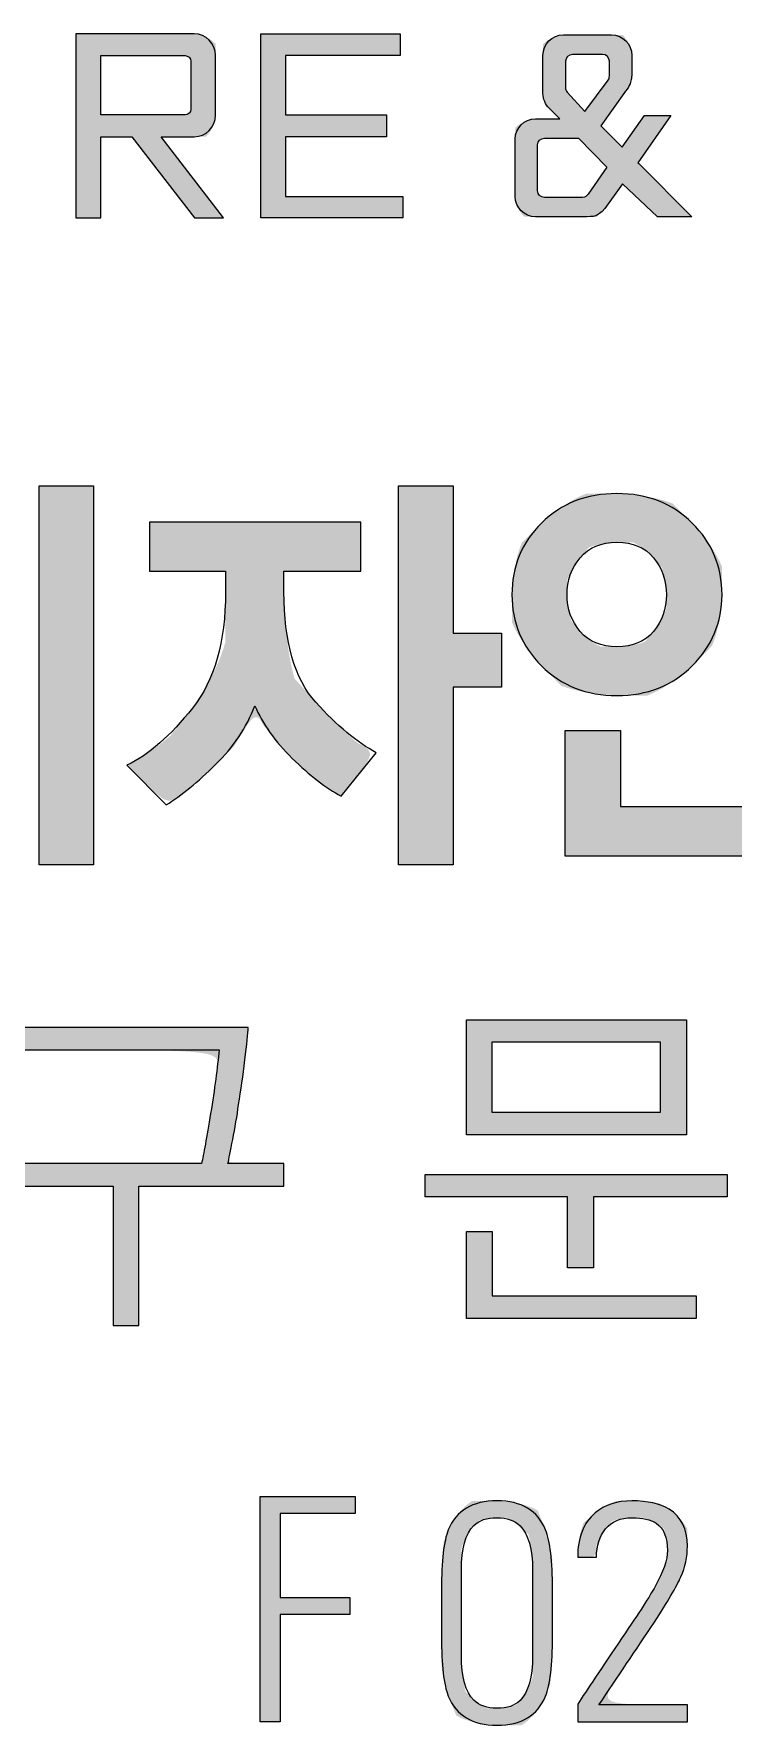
# Model space of a CAD drawing. Header units: millimetres. Extents: x 75184266 to 76346726, y -35850126 to -33679385.
# Drawn here: x 75626371 to 75629945, y -35546548 to -35537912 of the extents above; entities that cross this region are included whole.
import ezdxf

# ---------------------------------------------------------------- set-up
doc = ezdxf.new("R2010")
doc.units = ezdxf.units.MM
doc.header["$LTSCALE"] = 50
doc.header["$MEASUREMENT"] = 0
doc.layers.add('AZ-LINE', color=3, linetype='CONTINUOUS')
doc.layers.add('AZ-TEX2', color=6, linetype='CONTINUOUS')

# ---------------------------------------------------------------- blocks, each defined once
blk = doc.blocks.new('바탕폼')
at = {"layer": 'AZ-TEX2'}
h = blk.add_hatch(color=256, dxfattribs=at)
h.dxf.hatch_style = 2
edge = h.paths.add_edge_path()
edge.add_spline(control_points=[(767.619, 505.178), (767.619, 505.178), (767.619, 505.178), (767.619, 505.178), (767.619, 505.178), (768.256, 504.347), (768.256, 504.347), (768.256, 504.347), (767.958, 504.347), (767.958, 504.347), (767.958, 504.347), (767.319, 505.178), (767.319, 505.178), (767.319, 505.178), (766.999, 505.178), (766.999, 505.178), (766.999, 505.178), (766.999, 504.347), (766.999, 504.347), (766.999, 504.347), (766.746, 504.347), (766.746, 504.347), (766.746, 504.347), (766.746, 506.229), (766.746, 506.229), (766.746, 506.229), (767.955, 506.229), (767.955, 506.229), (768.077, 506.229), (768.174, 506.129), (768.174, 506.009), (768.174, 506.009), (768.174, 505.398), (768.174, 505.398), (768.174, 505.275), (768.077, 505.178), (767.955, 505.178), (767.955, 505.178), (767.619, 505.178)], knot_values=[0, 0, 0, 0, 0.00005, 0.0001, 1, 1, 1, 2, 2, 2, 3, 3, 3, 4, 4, 4, 5, 5, 5, 6, 6, 6, 7, 7, 7, 8, 8, 8, 9, 9, 9, 10, 10, 10, 11, 11, 11, 12, 12, 12, 12], degree=3, periodic=0)
edge = h.paths.add_edge_path()
edge.add_spline(control_points=[(767.863, 505.401), (767.863, 505.401), (767.863, 505.401), (767.863, 505.401), (767.893, 505.401), (767.922, 505.427), (767.922, 505.459), (767.922, 505.459), (767.922, 505.949), (767.922, 505.949), (767.922, 505.979), (767.893, 506.007), (767.863, 506.007), (767.863, 506.007), (766.999, 506.007), (766.999, 506.007), (766.999, 506.007), (766.999, 505.401), (766.999, 505.401), (766.999, 505.401), (767.863, 505.401)], knot_values=[0, 0, 0, 0, 0.00005, 0.0001, 1, 1, 1, 2, 2, 2, 3, 3, 3, 4, 4, 4, 5, 5, 5, 6, 6, 6, 6], degree=3, periodic=0)
h = blk.add_hatch(color=256, dxfattribs=at)
h.dxf.hatch_style = 2
h.paths.add_polyline_path([(768.637, 504.347), (768.637, 506.229), (770.064, 506.229), (770.064, 506.007), (768.89, 506.007), (768.89, 505.4), (769.925, 505.4), (769.925, 505.178), (768.89, 505.178), (768.89, 504.568), (770.092, 504.568), (770.092, 504.347)])
h = blk.add_hatch(color=256, dxfattribs=at)
h.dxf.hatch_style = 2
edge = h.paths.add_edge_path()
edge.add_spline(control_points=[(771.734, 506.219), (771.734, 506.219), (771.734, 506.219), (771.734, 506.219), (771.618, 506.218), (771.526, 506.124), (771.525, 506.009), (771.525, 506.009), (771.525, 505.619), (771.525, 505.619), (771.525, 505.561), (771.55, 505.509), (771.588, 505.469), (771.588, 505.469), (771.698, 505.361), (771.698, 505.361), (771.698, 505.361), (771.449, 505.361), (771.449, 505.361), (771.333, 505.361), (771.241, 505.269), (771.241, 505.154), (771.241, 505.154), (771.241, 504.566), (771.241, 504.566), (771.241, 504.452), (771.333, 504.359), (771.449, 504.359), (771.449, 504.359), (771.938, 504.359), (771.938, 504.359), (772.059, 504.359), (772.073, 504.358), (772.158, 504.442), (772.158, 504.442), (772.339, 504.696), (772.339, 504.696), (772.339, 504.696), (772.696, 504.359), (772.696, 504.359), (772.696, 504.359), (773.048, 504.359), (773.048, 504.359), (773.048, 504.359), (772.505, 504.903), (772.505, 504.903), (772.505, 504.903), (772.497, 504.911), (772.497, 504.911), (772.497, 504.911), (772.833, 505.396), (772.833, 505.396), (772.833, 505.396), (772.565, 505.396), (772.565, 505.396), (772.565, 505.396), (772.335, 505.07), (772.335, 505.07), (772.335, 505.07), (772.116, 505.29), (772.116, 505.29), (772.116, 505.29), (772.369, 505.644), (772.369, 505.644), (772.419, 505.704), (772.423, 505.74), (772.431, 505.774), (772.43, 505.775), (772.434, 505.805), (772.434, 505.808), (772.434, 505.808), (772.434, 506.009), (772.434, 506.009), (772.434, 506.124), (772.341, 506.218), (772.225, 506.219), (772.225, 506.219), (771.734, 506.219)], knot_values=[0, 0, 0, 0, 0.00005, 0.0001, 1, 1, 1, 2, 2, 2, 3, 3, 3, 4, 4, 4, 5, 5, 5, 6, 6, 6, 7, 7, 7, 8, 8, 8, 9, 9, 9, 10, 10, 10, 11, 11, 11, 12, 12, 12, 13, 13, 13, 14, 14, 14, 15, 15, 15, 16, 16, 16, 17, 17, 17, 18, 18, 18, 19, 19, 19, 20, 20, 20, 21, 21, 21, 22, 22, 22, 23, 23, 23, 24, 24, 24, 25, 25, 25, 25], degree=3, periodic=0)
edge = h.paths.add_edge_path()
edge.add_spline(control_points=[(772.204, 505.799), (772.204, 505.799), (772.204, 505.799), (772.204, 505.799), (772.204, 505.783), (772.201, 505.768), (772.191, 505.755), (772.191, 505.755), (771.954, 505.435), (771.954, 505.435), (771.954, 505.435), (771.773, 505.633), (771.773, 505.633), (771.758, 505.647), (771.756, 505.663), (771.756, 505.68), (771.756, 505.68), (771.756, 505.949), (771.756, 505.949), (771.756, 505.986), (771.787, 506.017), (771.826, 506.019), (771.826, 506.019), (772.134, 506.019), (772.134, 506.019), (772.174, 506.019), (772.204, 505.986), (772.204, 505.949), (772.204, 505.949), (772.204, 505.799)], knot_values=[0, 0, 0, 0, 0.00005, 0.0001, 1, 1, 1, 2, 2, 2, 3, 3, 3, 4, 4, 4, 5, 5, 5, 6, 6, 6, 7, 7, 7, 8, 8, 8, 9, 9, 9, 9], degree=3, periodic=0)
edge = h.paths.add_edge_path()
edge.add_spline(control_points=[(771.987, 504.589), (771.969, 504.569), (771.959, 504.556), (771.93, 504.556), (771.93, 504.556), (771.924, 504.556), (771.924, 504.556), (771.924, 504.556), (771.539, 504.556), (771.539, 504.556), (771.5, 504.556), (771.47, 504.587), (771.47, 504.626), (771.47, 504.626), (771.47, 505.093), (771.47, 505.093), (771.47, 505.133), (771.5, 505.162), (771.539, 505.163), (771.539, 505.163), (771.889, 505.163), (771.889, 505.163), (771.889, 505.163), (772.178, 504.865), (772.178, 504.865), (772.178, 504.865), (771.988, 504.59), (771.988, 504.59)], knot_values=[0, 0, 0, 0, 1, 1, 1, 2, 2, 2, 3, 3, 3, 4, 4, 4, 5, 5, 5, 6, 6, 6, 7, 7, 7, 8, 8, 8, 9, 9, 9, 9], degree=3, periodic=0)
edge.add_line((771.988, 504.59), (771.987, 504.589))
h = blk.add_hatch(color=256, dxfattribs=at)
h.dxf.hatch_style = 2
edge = h.paths.add_edge_path()
edge.add_spline(control_points=[(766.042, 499.189), (766.042, 499.189), (766.042, 499.189), (766.051, 499.191), (766.051, 499.191), (766.051, 498.694), (766.051, 498.694), (766.042, 498.694), (765.867, 498.673), (765.524, 498.632), (765.181, 498.591), (764.832, 498.571), (764.478, 498.571), (764.478, 498.571), (763.888, 498.571), (763.888, 498.571), (763.888, 498.571), (763.888, 501.203), (763.888, 501.203), (763.888, 501.203), (765.712, 501.203), (765.712, 501.203), (765.712, 501.203), (765.712, 500.701), (765.712, 500.701), (765.712, 500.701), (764.445, 500.701), (764.445, 500.701), (764.445, 500.701), (764.445, 499.086), (764.445, 499.086), (764.445, 499.086), (764.771, 499.086), (764.771, 499.086), (764.986, 499.088), (765.25, 499.106), (765.566, 499.139), (765.881, 499.171), (766.042, 499.189)], knot_values=[0, 0, 0, 0, 0.00005, 0.0001, 1, 1, 1, 2, 2, 2, 3, 3, 3, 4, 4, 4, 5, 5, 5, 6, 6, 6, 7, 7, 7, 8, 8, 8, 9, 9, 9, 10, 10, 10, 11, 11, 11, 12, 12, 12, 12], degree=3, periodic=0)
h.paths.add_polyline_path([(766.369, 497.734), (766.369, 501.608), (766.924, 501.608), (766.924, 497.734)])
h = blk.add_hatch(color=256, dxfattribs=at)
h.dxf.hatch_style = 2
edge = h.paths.add_edge_path()
edge.add_spline(control_points=[(768.356, 498.935), (768.356, 498.935), (768.356, 498.935), (768.175, 498.758), (767.994, 498.58), (767.825, 498.443), (767.669, 498.346), (767.669, 498.346), (767.268, 498.751), (767.268, 498.751), (767.491, 498.86), (767.714, 499.055), (767.939, 499.336), (768.163, 499.618), (768.276, 500.013), (768.276, 500.521), (768.276, 500.521), (768.276, 500.737), (768.276, 500.737), (768.276, 500.737), (767.498, 500.737), (767.498, 500.737), (767.498, 500.737), (767.498, 501.238), (767.498, 501.238), (767.498, 501.238), (769.66, 501.238), (769.66, 501.238), (769.66, 501.238), (769.66, 500.737), (769.66, 500.737), (769.66, 500.737), (768.874, 500.737), (768.874, 500.737), (768.874, 500.737), (768.874, 500.521), (768.874, 500.521), (768.874, 500.013), (768.982, 499.638), (769.2, 499.396), (769.417, 499.154), (769.624, 498.982), (769.819, 498.879), (769.819, 498.879), (769.459, 498.434), (769.459, 498.434), (769.303, 498.519), (769.137, 498.648), (768.959, 498.821), (768.783, 498.994), (768.655, 499.174), (768.577, 499.358), (768.49, 499.136), (768.356, 498.935)], knot_values=[0, 0, 0, 0, 0.00005, 0.0001, 1, 1, 1, 2, 2, 2, 3, 3, 3, 4, 4, 4, 5, 5, 5, 6, 6, 6, 7, 7, 7, 8, 8, 8, 9, 9, 9, 10, 10, 10, 11, 11, 11, 12, 12, 12, 13, 13, 13, 14, 14, 14, 15, 15, 15, 16, 16, 16, 17, 17, 17, 17], degree=3, periodic=0)
h.paths.add_polyline_path([(770.605, 499.548), (770.605, 497.734), (770.045, 497.734), (770.045, 501.608), (770.605, 501.608), (770.605, 500.103), (771.099, 500.103), (771.099, 499.548)])
h = blk.add_hatch(color=256, dxfattribs=at)
h.dxf.hatch_style = 2
edge = h.paths.add_edge_path()
edge.add_spline(control_points=[(773.255, 499.971), (773.255, 499.971), (773.255, 499.971), (773.053, 499.768), (772.851, 499.565), (772.594, 499.464), (772.282, 499.464), (771.969, 499.464), (771.712, 499.565), (771.51, 499.768), (771.308, 499.971), (771.207, 500.213), (771.207, 500.495), (771.207, 500.782), (771.308, 501.026), (771.51, 501.227), (771.712, 501.428), (771.969, 501.529), (772.282, 501.529), (772.594, 501.529), (772.851, 501.428), (773.053, 501.227), (773.255, 501.026), (773.357, 500.782), (773.357, 500.495), (773.357, 500.213), (773.255, 499.971)], knot_values=[0, 0, 0, 0, 0.00005, 0.0001, 1, 1, 1, 2, 2, 2, 3, 3, 3, 4, 4, 4, 5, 5, 5, 6, 6, 6, 7, 7, 7, 8, 8, 8, 8], degree=3, periodic=0)
h.paths.add_polyline_path([(771.751, 497.823), (771.751, 499.108), (772.319, 499.108), (772.319, 498.329), (774.578, 498.329), (774.578, 497.823)])
edge = h.paths.add_edge_path()
edge.add_spline(control_points=[(771.816, 500.226), (771.816, 500.226), (771.816, 500.226), (771.905, 500.12), (771.995, 500.014), (772.12, 499.962), (772.282, 499.962), (772.443, 499.962), (772.568, 500.014), (772.656, 500.12), (772.744, 500.226), (772.788, 500.35), (772.788, 500.495), (772.788, 500.641), (772.744, 500.767), (772.656, 500.873), (772.568, 500.979), (772.443, 501.031), (772.282, 501.031), (772.12, 501.031), (771.995, 500.979), (771.905, 500.873), (771.816, 500.767), (771.771, 500.641), (771.771, 500.495), (771.771, 500.35), (771.816, 500.226)], knot_values=[0, 0, 0, 0, 0.00005, 0.0001, 1, 1, 1, 2, 2, 2, 3, 3, 3, 4, 4, 4, 5, 5, 5, 6, 6, 6, 7, 7, 7, 8, 8, 8, 8], degree=3, periodic=0)
h.paths.add_polyline_path([(773.921, 498.812), (773.921, 501.608), (774.477, 501.608), (774.477, 498.812)])
h = blk.add_hatch(color=256, dxfattribs=at)
h.dxf.hatch_style = 2
h.paths.add_polyline_path([(772.041, 494.338), (772.041, 493.613), (771.777, 493.613), (771.777, 494.338), (770.32, 494.338), (770.32, 494.567), (773.41, 494.567), (773.41, 494.338)])
h.paths.add_polyline_path([(770.742, 494.974), (770.742, 496.149), (772.992, 496.149), (772.992, 494.974)])
h.paths.add_polyline_path([(770.742, 493.096), (770.742, 493.983), (771.005, 493.983), (771.005, 493.325), (773.094, 493.325), (773.094, 493.096)])
h.paths.add_polyline_path([(772.729, 495.92), (771.001, 495.92), (771.001, 495.203), (772.729, 495.203)])
h = blk.add_hatch(color=256, dxfattribs=at)
h.dxf.hatch_style = 2
edge = h.paths.add_edge_path()
edge.add_spline(control_points=[(765.784, 494.449), (765.784, 494.449), (765.784, 494.449), (765.784, 494.449), (765.784, 494.449), (765.784, 494.678), (765.784, 494.678), (765.784, 494.678), (768.031, 494.678), (768.031, 494.678), (768.052, 494.771), (768.083, 494.943), (768.124, 495.192), (768.165, 495.441), (768.194, 495.657), (768.21, 495.842), (768.21, 495.842), (766.146, 495.842), (766.146, 495.842), (766.146, 495.842), (766.146, 496.071), (766.146, 496.071), (766.146, 496.071), (768.509, 496.071), (768.509, 496.071), (768.506, 496.009), (768.495, 495.899), (768.475, 495.738), (768.456, 495.578), (768.434, 495.427), (768.41, 495.284), (768.394, 495.163), (768.374, 495.044), (768.351, 494.925), (768.327, 494.807), (768.311, 494.725), (768.301, 494.678), (768.301, 494.678), (768.874, 494.678), (768.874, 494.678), (768.874, 494.678), (768.874, 494.449), (768.874, 494.449), (768.874, 494.449), (767.389, 494.449), (767.389, 494.449), (767.389, 494.449), (767.389, 493.022), (767.389, 493.022), (767.389, 493.022), (767.125, 493.022), (767.125, 493.022), (767.125, 493.022), (767.125, 494.449), (767.125, 494.449), (767.125, 494.449), (765.784, 494.449)], knot_values=[0, 0, 0, 0, 0.00005, 0.0001, 1, 1, 1, 2, 2, 2, 3, 3, 3, 4, 4, 4, 5, 5, 5, 6, 6, 6, 7, 7, 7, 8, 8, 8, 9, 9, 9, 10, 10, 10, 11, 11, 11, 12, 12, 12, 13, 13, 13, 14, 14, 14, 15, 15, 15, 16, 16, 16, 17, 17, 17, 18, 18, 18, 18], degree=3, periodic=0)
h = blk.add_hatch(color=256, dxfattribs=at)
h.dxf.hatch_style = 2
h.paths.add_polyline_path([(768.63, 488.972), (768.63, 491.275), (769.603, 491.275), (769.603, 491.102), (768.834, 491.102), (768.834, 490.241), (769.549, 490.241), (769.549, 490.069), (768.834, 490.069), (768.834, 488.972)])
h = blk.add_hatch(color=256, dxfattribs=at)
h.dxf.hatch_style = 2
edge = h.paths.add_edge_path()
edge.add_spline(control_points=[(770.637, 489.036), (770.637, 489.036), (770.637, 489.036), (770.556, 489.233), (770.51, 489.348), (770.486, 489.551), (770.486, 489.842), (770.486, 489.842), (770.486, 490.324), (770.486, 490.324), (770.486, 490.616), (770.51, 490.819), (770.556, 490.933), (770.637, 491.131), (770.803, 491.23), (771.054, 491.23), (771.305, 491.23), (771.471, 491.131), (771.552, 490.933), (771.598, 490.819), (771.622, 490.616), (771.622, 490.324), (771.622, 490.324), (771.622, 489.842), (771.622, 489.842), (771.622, 489.551), (771.598, 489.348), (771.552, 489.233), (771.471, 489.036), (771.305, 488.936), (771.054, 488.936), (770.803, 488.936), (770.637, 489.036)], knot_values=[0, 0, 0, 0, 0.00005, 0.0001, 1, 1, 1, 2, 2, 2, 3, 3, 3, 4, 4, 4, 5, 5, 5, 6, 6, 6, 7, 7, 7, 8, 8, 8, 9, 9, 9, 10, 10, 10, 10], degree=3, periodic=0)
edge = h.paths.add_edge_path()
edge.add_spline(control_points=[(771.418, 490.519), (771.418, 490.519), (771.418, 490.519), (771.418, 490.519), (771.418, 490.738), (771.375, 490.89), (771.29, 490.975), (771.235, 491.03), (771.156, 491.058), (771.054, 491.058), (770.95, 491.058), (770.871, 491.031), (770.818, 490.978), (770.733, 490.895), (770.69, 490.742), (770.69, 490.519), (770.69, 490.519), (770.69, 489.648), (770.69, 489.648), (770.69, 489.429), (770.733, 489.277), (770.818, 489.192), (770.873, 489.136), (770.952, 489.109), (771.054, 489.109), (771.158, 489.109), (771.237, 489.135), (771.29, 489.188), (771.375, 489.271), (771.418, 489.424), (771.418, 489.648), (771.418, 489.648), (771.418, 490.519)], knot_values=[0, 0, 0, 0, 0.00005, 0.0001, 1, 1, 1, 2, 2, 2, 3, 3, 3, 4, 4, 4, 5, 5, 5, 6, 6, 6, 7, 7, 7, 8, 8, 8, 9, 9, 9, 10, 10, 10, 10], degree=3, periodic=0)
h = blk.add_hatch(color=256, dxfattribs=at)
h.dxf.hatch_style = 2
edge = h.paths.add_edge_path()
edge.add_spline(control_points=[(772.621, 490.261), (772.621, 490.261), (772.621, 490.261), (772.672, 490.353), (772.757, 490.506), (772.799, 490.629), (772.799, 490.723), (772.799, 490.857), (772.76, 490.949), (772.684, 491.001), (772.627, 491.039), (772.544, 491.058), (772.435, 491.058), (772.318, 491.058), (772.228, 491.02), (772.166, 490.944), (772.103, 490.869), (772.072, 490.772), (772.072, 490.653), (772.072, 490.653), (771.88, 490.653), (771.88, 490.653), (771.88, 490.855), (771.94, 491.006), (772.059, 491.106), (772.159, 491.189), (772.284, 491.23), (772.435, 491.23), (772.595, 491.23), (772.721, 491.201), (772.815, 491.144), (772.94, 491.068), (773.003, 490.942), (773.003, 490.767), (773.003, 490.659), (772.981, 490.554), (772.936, 490.453), (772.891, 490.352), (772.801, 490.198), (772.665, 489.989), (772.476, 489.706), (772.286, 489.424), (772.097, 489.144), (772.097, 489.144), (773.003, 489.144), (773.003, 489.144), (773.003, 489.144), (773.003, 488.972), (773.003, 488.972), (773.003, 488.972), (771.88, 488.972), (771.88, 488.972), (771.88, 488.972), (771.88, 489.15), (771.88, 489.15), (771.971, 489.291), (772.123, 489.518), (772.336, 489.833), (772.51, 490.088), (772.621, 490.261)], knot_values=[0, 0, 0, 0, 0.00005, 0.0001, 1, 1, 1, 2, 2, 2, 3, 3, 3, 4, 4, 4, 5, 5, 5, 6, 6, 6, 7, 7, 7, 8, 8, 8, 9, 9, 9, 10, 10, 10, 11, 11, 11, 12, 12, 12, 13, 13, 13, 14, 14, 14, 15, 15, 15, 16, 16, 16, 17, 17, 17, 18, 18, 18, 19, 19, 19, 19], degree=3, periodic=0)
for points in [[(768.637, 504.347), (768.637, 506.229), (770.064, 506.229), (770.064, 506.007), (768.89, 506.007), (768.89, 505.4), (769.925, 505.4), (769.925, 505.178), (768.89, 505.178), (768.89, 504.568), (770.092, 504.568), (770.092, 504.347), (768.637, 504.347)], [(766.369, 497.734), (766.369, 501.608), (766.924, 501.608), (766.924, 497.734), (766.369, 497.734)], [(770.605, 499.548), (770.605, 497.734), (770.045, 497.734), (770.045, 501.608), (770.605, 501.608), (770.605, 500.103), (771.099, 500.103), (771.099, 499.548), (770.605, 499.548)], [(771.751, 497.823), (771.751, 499.108), (772.319, 499.108), (772.319, 498.329), (774.578, 498.329), (774.578, 497.823), (771.751, 497.823)], [(770.742, 494.974), (770.742, 496.149), (772.992, 496.149), (772.992, 494.974), (770.742, 494.974)], [(772.729, 495.92), (771.001, 495.92), (771.001, 495.203), (772.729, 495.203), (772.729, 495.92)], [(772.041, 494.338), (772.041, 493.613), (771.777, 493.613), (771.777, 494.338), (770.32, 494.338), (770.32, 494.567), (773.41, 494.567), (773.41, 494.338), (772.041, 494.338)], [(770.742, 493.096), (770.742, 493.983), (771.005, 493.983), (771.005, 493.325), (773.094, 493.325), (773.094, 493.096), (770.742, 493.096)], [(768.63, 488.972), (768.63, 491.275), (769.603, 491.275), (769.603, 491.102), (768.834, 491.102), (768.834, 490.241), (769.549, 490.241), (769.549, 490.069), (768.834, 490.069), (768.834, 488.972), (768.63, 488.972)]]:
    blk.add_lwpolyline(points, dxfattribs=at)
for points, knots in [([(767.958, 504.347), (767.958, 504.347), (767.319, 505.178), (767.319, 505.178), (767.319, 505.178), (766.999, 505.178), (766.999, 505.178), (766.999, 505.178), (766.999, 504.347), (766.999, 504.347), (766.999, 504.347), (766.746, 504.347), (766.746, 504.347), (766.746, 504.347), (766.746, 506.229), (766.746, 506.229), (766.746, 506.229), (767.955, 506.229), (767.955, 506.229), (768.077, 506.229), (768.174, 506.129), (768.174, 506.009), (768.174, 506.009), (768.174, 505.398), (768.174, 505.398), (768.174, 505.275), (768.077, 505.178), (767.955, 505.178), (767.955, 505.178), (767.619, 505.178), (767.619, 505.178), (767.619, 505.178), (768.256, 504.347), (768.256, 504.347), (768.256, 504.347), (767.958, 504.347), (767.958, 504.347)], [0, 0, 0, 0, 1, 1, 1, 2, 2, 2, 3, 3, 3, 4, 4, 4, 5, 5, 5, 6, 6, 6, 7, 7, 7, 8, 8, 8, 9, 9, 9, 10, 10, 10, 11, 11, 11, 12, 12, 12, 12]), ([(772.505, 504.903), (772.505, 504.903), (772.497, 504.911), (772.497, 504.911), (772.497, 504.911), (772.833, 505.396), (772.833, 505.396), (772.833, 505.396), (772.565, 505.396), (772.565, 505.396), (772.565, 505.396), (772.335, 505.07), (772.335, 505.07), (772.335, 505.07), (772.116, 505.29), (772.116, 505.29), (772.116, 505.29), (772.369, 505.644), (772.369, 505.644), (772.419, 505.704), (772.423, 505.74), (772.431, 505.774), (772.43, 505.775), (772.434, 505.805), (772.434, 505.808), (772.434, 505.808), (772.434, 506.009), (772.434, 506.009), (772.434, 506.124), (772.341, 506.218), (772.225, 506.219), (772.225, 506.219), (771.734, 506.219), (771.734, 506.219), (771.618, 506.218), (771.526, 506.124), (771.525, 506.009), (771.525, 506.009), (771.525, 505.619), (771.525, 505.619), (771.525, 505.561), (771.55, 505.509), (771.588, 505.469), (771.588, 505.469), (771.698, 505.361), (771.698, 505.361), (771.698, 505.361), (771.449, 505.361), (771.449, 505.361), (771.333, 505.361), (771.241, 505.269), (771.241, 505.154), (771.241, 505.154), (771.241, 504.566), (771.241, 504.566), (771.241, 504.452), (771.333, 504.359), (771.449, 504.359), (771.449, 504.359), (771.938, 504.359), (771.938, 504.359), (772.059, 504.359), (772.073, 504.358), (772.158, 504.442), (772.158, 504.442), (772.339, 504.696), (772.339, 504.696), (772.339, 504.696), (772.696, 504.359), (772.696, 504.359), (772.696, 504.359), (773.048, 504.359), (773.048, 504.359), (773.048, 504.359), (772.505, 504.903), (772.505, 504.903)], [0, 0, 0, 0, 1, 1, 1, 2, 2, 2, 3, 3, 3, 4, 4, 4, 5, 5, 5, 6, 6, 6, 7, 7, 7, 8, 8, 8, 9, 9, 9, 10, 10, 10, 11, 11, 11, 12, 12, 12, 13, 13, 13, 14, 14, 14, 15, 15, 15, 16, 16, 16, 17, 17, 17, 18, 18, 18, 19, 19, 19, 20, 20, 20, 21, 21, 21, 22, 22, 22, 23, 23, 23, 24, 24, 24, 25, 25, 25, 25]), ([(767.922, 505.949), (767.922, 505.979), (767.893, 506.007), (767.863, 506.007), (767.863, 506.007), (766.999, 506.007), (766.999, 506.007), (766.999, 506.007), (766.999, 505.401), (766.999, 505.401), (766.999, 505.401), (767.863, 505.401), (767.863, 505.401), (767.893, 505.401), (767.922, 505.427), (767.922, 505.459), (767.922, 505.459), (767.922, 505.949), (767.922, 505.949)], [0, 0, 0, 0, 1, 1, 1, 2, 2, 2, 3, 3, 3, 4, 4, 4, 5, 5, 5, 6, 6, 6, 6]), ([(771.756, 505.949), (771.756, 505.986), (771.787, 506.017), (771.826, 506.019), (771.826, 506.019), (772.134, 506.019), (772.134, 506.019), (772.174, 506.019), (772.204, 505.986), (772.204, 505.949), (772.204, 505.949), (772.204, 505.799), (772.204, 505.799), (772.204, 505.783), (772.201, 505.768), (772.191, 505.755), (772.191, 505.755), (771.954, 505.435), (771.954, 505.435), (771.954, 505.435), (771.773, 505.633), (771.773, 505.633), (771.758, 505.647), (771.756, 505.663), (771.756, 505.68), (771.756, 505.68), (771.756, 505.949), (771.756, 505.949)], [0, 0, 0, 0, 1, 1, 1, 2, 2, 2, 3, 3, 3, 4, 4, 4, 5, 5, 5, 6, 6, 6, 7, 7, 7, 8, 8, 8, 9, 9, 9, 9]), ([(771.987, 504.589), (771.969, 504.569), (771.959, 504.556), (771.93, 504.556), (771.93, 504.556), (771.924, 504.556), (771.924, 504.556), (771.924, 504.556), (771.539, 504.556), (771.539, 504.556), (771.5, 504.556), (771.47, 504.587), (771.47, 504.626), (771.47, 504.626), (771.47, 505.093), (771.47, 505.093), (771.47, 505.133), (771.5, 505.162), (771.539, 505.163), (771.539, 505.163), (771.889, 505.163), (771.889, 505.163), (771.889, 505.163), (772.178, 504.865), (772.178, 504.865), (772.178, 504.865), (771.988, 504.59), (771.988, 504.59)], [0, 0, 0, 0, 1, 1, 1, 2, 2, 2, 3, 3, 3, 4, 4, 4, 5, 5, 5, 6, 6, 6, 7, 7, 7, 8, 8, 8, 9, 9, 9, 9]), ([(773.053, 501.227), (773.255, 501.026), (773.357, 500.782), (773.357, 500.495), (773.357, 500.213), (773.255, 499.971), (773.053, 499.768), (772.851, 499.565), (772.594, 499.464), (772.282, 499.464), (771.969, 499.464), (771.712, 499.565), (771.51, 499.768), (771.308, 499.971), (771.207, 500.213), (771.207, 500.495), (771.207, 500.782), (771.308, 501.026), (771.51, 501.227), (771.712, 501.428), (771.969, 501.529), (772.282, 501.529), (772.594, 501.529), (772.851, 501.428), (773.053, 501.227)], [0, 0, 0, 0, 1, 1, 1, 2, 2, 2, 3, 3, 3, 4, 4, 4, 5, 5, 5, 6, 6, 6, 7, 7, 7, 8, 8, 8, 8]), ([(769.459, 498.434), (769.303, 498.519), (769.137, 498.648), (768.959, 498.821), (768.783, 498.994), (768.655, 499.174), (768.577, 499.358), (768.49, 499.136), (768.356, 498.935), (768.175, 498.758), (767.994, 498.58), (767.825, 498.443), (767.669, 498.346), (767.669, 498.346), (767.268, 498.751), (767.268, 498.751), (767.491, 498.86), (767.714, 499.055), (767.939, 499.336), (768.163, 499.618), (768.276, 500.013), (768.276, 500.521), (768.276, 500.521), (768.276, 500.737), (768.276, 500.737), (768.276, 500.737), (767.498, 500.737), (767.498, 500.737), (767.498, 500.737), (767.498, 501.238), (767.498, 501.238), (767.498, 501.238), (769.66, 501.238), (769.66, 501.238), (769.66, 501.238), (769.66, 500.737), (769.66, 500.737), (769.66, 500.737), (768.874, 500.737), (768.874, 500.737), (768.874, 500.737), (768.874, 500.521), (768.874, 500.521), (768.874, 500.013), (768.982, 499.638), (769.2, 499.396), (769.417, 499.154), (769.624, 498.982), (769.819, 498.879), (769.819, 498.879), (769.459, 498.434), (769.459, 498.434)], [0, 0, 0, 0, 1, 1, 1, 2, 2, 2, 3, 3, 3, 4, 4, 4, 5, 5, 5, 6, 6, 6, 7, 7, 7, 8, 8, 8, 9, 9, 9, 10, 10, 10, 11, 11, 11, 12, 12, 12, 13, 13, 13, 14, 14, 14, 15, 15, 15, 16, 16, 16, 17, 17, 17, 17]), ([(771.905, 500.873), (771.816, 500.767), (771.771, 500.641), (771.771, 500.495), (771.771, 500.35), (771.816, 500.226), (771.905, 500.12), (771.995, 500.014), (772.12, 499.962), (772.282, 499.962), (772.443, 499.962), (772.568, 500.014), (772.656, 500.12), (772.744, 500.226), (772.788, 500.35), (772.788, 500.495), (772.788, 500.641), (772.744, 500.767), (772.656, 500.873), (772.568, 500.979), (772.443, 501.031), (772.282, 501.031), (772.12, 501.031), (771.995, 500.979), (771.905, 500.873)], [0, 0, 0, 0, 1, 1, 1, 2, 2, 2, 3, 3, 3, 4, 4, 4, 5, 5, 5, 6, 6, 6, 7, 7, 7, 8, 8, 8, 8]), ([(767.389, 494.449), (767.389, 494.449), (767.389, 493.022), (767.389, 493.022), (767.389, 493.022), (767.125, 493.022), (767.125, 493.022), (767.125, 493.022), (767.125, 494.449), (767.125, 494.449), (767.125, 494.449), (765.784, 494.449), (765.784, 494.449), (765.784, 494.449), (765.784, 494.678), (765.784, 494.678), (765.784, 494.678), (768.031, 494.678), (768.031, 494.678), (768.052, 494.771), (768.083, 494.943), (768.124, 495.192), (768.165, 495.441), (768.194, 495.657), (768.21, 495.842), (768.21, 495.842), (766.146, 495.842), (766.146, 495.842), (766.146, 495.842), (766.146, 496.071), (766.146, 496.071), (766.146, 496.071), (768.509, 496.071), (768.509, 496.071), (768.506, 496.009), (768.495, 495.899), (768.475, 495.738), (768.456, 495.578), (768.434, 495.427), (768.41, 495.284), (768.394, 495.163), (768.374, 495.044), (768.351, 494.925), (768.327, 494.807), (768.311, 494.725), (768.301, 494.678), (768.301, 494.678), (768.874, 494.678), (768.874, 494.678), (768.874, 494.678), (768.874, 494.449), (768.874, 494.449), (768.874, 494.449), (767.389, 494.449), (767.389, 494.449)], [0, 0, 0, 0, 1, 1, 1, 2, 2, 2, 3, 3, 3, 4, 4, 4, 5, 5, 5, 6, 6, 6, 7, 7, 7, 8, 8, 8, 9, 9, 9, 10, 10, 10, 11, 11, 11, 12, 12, 12, 13, 13, 13, 14, 14, 14, 15, 15, 15, 16, 16, 16, 17, 17, 17, 18, 18, 18, 18]), ([(771.054, 491.23), (771.305, 491.23), (771.471, 491.131), (771.552, 490.933), (771.598, 490.819), (771.622, 490.616), (771.622, 490.324), (771.622, 490.324), (771.622, 489.842), (771.622, 489.842), (771.622, 489.551), (771.598, 489.348), (771.552, 489.233), (771.471, 489.036), (771.305, 488.936), (771.054, 488.936), (770.803, 488.936), (770.637, 489.036), (770.556, 489.233), (770.51, 489.348), (770.486, 489.551), (770.486, 489.842), (770.486, 489.842), (770.486, 490.324), (770.486, 490.324), (770.486, 490.616), (770.51, 490.819), (770.556, 490.933), (770.637, 491.131), (770.803, 491.23), (771.054, 491.23)], [0, 0, 0, 0, 1, 1, 1, 2, 2, 2, 3, 3, 3, 4, 4, 4, 5, 5, 5, 6, 6, 6, 7, 7, 7, 8, 8, 8, 9, 9, 9, 10, 10, 10, 10]), ([(773.003, 489.144), (773.003, 489.144), (773.003, 488.972), (773.003, 488.972), (773.003, 488.972), (771.88, 488.972), (771.88, 488.972), (771.88, 488.972), (771.88, 489.15), (771.88, 489.15), (771.971, 489.291), (772.123, 489.518), (772.336, 489.833), (772.51, 490.088), (772.621, 490.261), (772.672, 490.353), (772.757, 490.506), (772.799, 490.629), (772.799, 490.723), (772.799, 490.857), (772.76, 490.949), (772.684, 491.001), (772.627, 491.039), (772.544, 491.058), (772.435, 491.058), (772.318, 491.058), (772.228, 491.02), (772.166, 490.944), (772.103, 490.869), (772.072, 490.772), (772.072, 490.653), (772.072, 490.653), (771.88, 490.653), (771.88, 490.653), (771.88, 490.855), (771.94, 491.006), (772.059, 491.106), (772.159, 491.189), (772.284, 491.23), (772.435, 491.23), (772.595, 491.23), (772.721, 491.201), (772.815, 491.144), (772.94, 491.068), (773.003, 490.942), (773.003, 490.767), (773.003, 490.659), (772.981, 490.554), (772.936, 490.453), (772.891, 490.352), (772.801, 490.198), (772.665, 489.989), (772.476, 489.706), (772.286, 489.424), (772.097, 489.144), (772.097, 489.144), (773.003, 489.144), (773.003, 489.144)], [0, 0, 0, 0, 1, 1, 1, 2, 2, 2, 3, 3, 3, 4, 4, 4, 5, 5, 5, 6, 6, 6, 7, 7, 7, 8, 8, 8, 9, 9, 9, 10, 10, 10, 11, 11, 11, 12, 12, 12, 13, 13, 13, 14, 14, 14, 15, 15, 15, 16, 16, 16, 17, 17, 17, 18, 18, 18, 19, 19, 19, 19]), ([(770.69, 490.519), (770.69, 490.519), (770.69, 489.648), (770.69, 489.648), (770.69, 489.429), (770.733, 489.277), (770.818, 489.192), (770.873, 489.136), (770.952, 489.109), (771.054, 489.109), (771.158, 489.109), (771.237, 489.135), (771.29, 489.188), (771.375, 489.271), (771.418, 489.424), (771.418, 489.648), (771.418, 489.648), (771.418, 490.519), (771.418, 490.519), (771.418, 490.738), (771.375, 490.89), (771.29, 490.975), (771.235, 491.03), (771.156, 491.058), (771.054, 491.058), (770.95, 491.058), (770.871, 491.031), (770.818, 490.978), (770.733, 490.895), (770.69, 490.742), (770.69, 490.519)], [0, 0, 0, 0, 1, 1, 1, 2, 2, 2, 3, 3, 3, 4, 4, 4, 5, 5, 5, 6, 6, 6, 7, 7, 7, 8, 8, 8, 9, 9, 9, 10, 10, 10, 10])]:
    blk.add_open_spline(points, degree=3, knots=knots, dxfattribs=at)

msp = doc.modelspace()

# ---------------------------------------------------------------- block references
at = {"layer": 'AZ-LINE', "xscale": 499.40546941707, "yscale": 499.40546941707, "zscale": 499.40546941707}
msp.add_blockref('바탕폼', (75243669.1, -35790725.5), dxfattribs=at)

doc.saveas('drawing.dxf')
